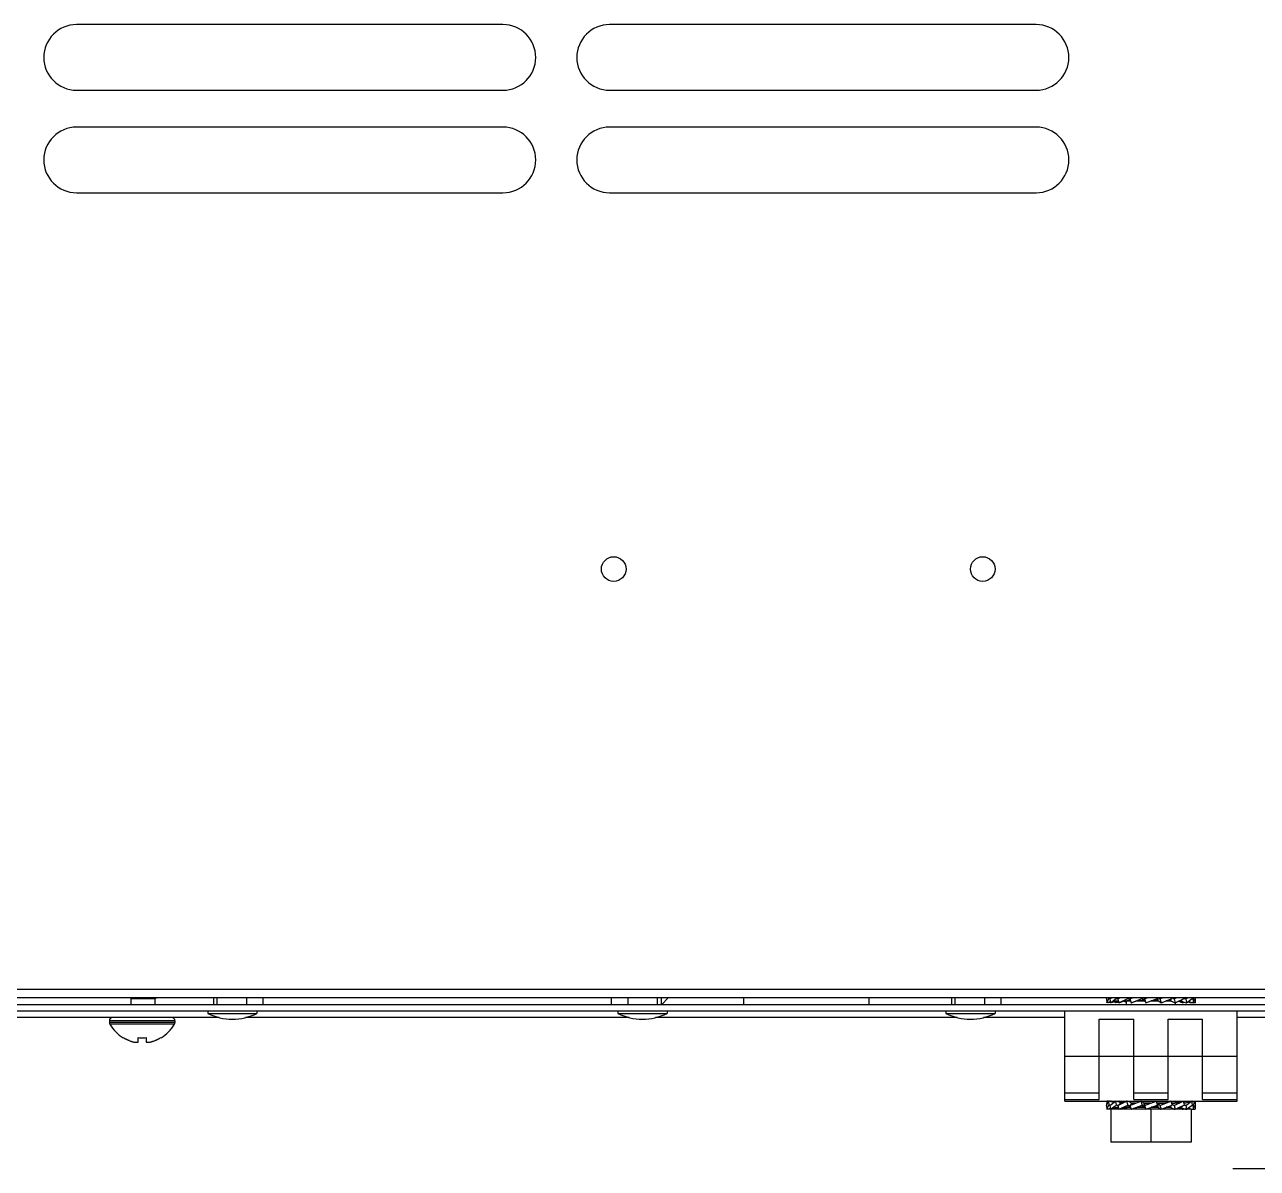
# Model space of a CAD drawing. Header units: millimetres. Extents: x 333 to 5627, y 435 to 3897.
# Drawn here: x 3733.8 to 3884.1, y 3111.1 to 3250.6 of the extents above; entities that cross this region are included whole.
import ezdxf

# ---------------------------------------------------------------- set-up
doc = ezdxf.new("R2010")
doc.units = ezdxf.units.MM
doc.header["$LTSCALE"] = 330
doc.layers.get('0').update_dxf_attribs({"linetype": 'CONTINUOUS'})

msp = doc.modelspace()

# ---------------------------------------------------------------- linework, layer by layer
at = {"color": 7, "linetype": 'Continuous'}
for p, q in [((3792.09, 3250.59), (3740.09, 3250.59)), ((3857.09, 3250.59), (3805.09, 3250.59)), ((3740.09, 3242.59), (3792.09, 3242.59)), ((3805.09, 3242.59), (3857.09, 3242.59)), ((3792.09, 3238.09), (3740.09, 3238.09)), ((3857.09, 3238.09), (3805.09, 3238.09)), ((3740.09, 3230.09), (3792.09, 3230.09)), ((3805.09, 3230.09), (3857.09, 3230.09)), ((3976.09, 3132.89), (3180.09, 3132.89)), ((3178.99, 3131.09), (3977.19, 3131.09)), ((3976.09, 3131.89), (3180.09, 3131.89)), ((3746.74, 3131.09), (3746.74, 3131.89)), ((3746.74, 3131.8), (3749.69, 3131.8)), ((3749.69, 3131.8), (3749.84, 3131.89)), ((3749.69, 3131.09), (3749.69, 3131.8)), ((3756.79, 3131.89), (3756.79, 3131.09)), ((3757.24, 3131.09), (3757.24, 3131.89)), ((3760.84, 3131.09), (3760.84, 3131.89)), ((3762.84, 3131.09), (3762.84, 3131.89)), ((3805.34, 3131.09), (3805.34, 3131.89)), ((3807.34, 3131.09), (3807.34, 3131.89)), ((3810.94, 3131.09), (3810.94, 3131.89)), ((3811.39, 3131.89), (3811.39, 3131.09)), ((3811.44, 3131.09), (3812.24, 3131.89)), ((3821.44, 3131.09), (3821.44, 3131.89)), ((3836.74, 3131.09), (3836.74, 3131.89)), ((3846.79, 3131.89), (3846.79, 3131.09)), ((3847.24, 3131.09), (3847.24, 3131.89)), ((3850.84, 3131.09), (3850.84, 3131.89)), ((3852.84, 3131.09), (3852.84, 3131.89)), ((3865.7, 3131.89), (3865.69, 3131.81)), ((3865.69, 3131.77), (3865.75, 3131.89)), ((3865.7, 3131.79), (3865.69, 3131.81)), ((3865.69, 3131.77), (3865.72, 3131.3)), ((3865.72, 3131.3), (3865.97, 3131.81)), ((3865.94, 3131.3), (3865.92, 3131.33)), ((3865.96, 3131.89), (3865.97, 3131.81)), ((3866.07, 3131.77), (3866.24, 3131.89)), ((3866.07, 3131.77), (3866.16, 3131.3)), ((3866.16, 3131.3), (3866.86, 3131.81)), ((3866.77, 3131.3), (3866.58, 3131.44)), ((3866.85, 3131.89), (3866.86, 3131.81)), ((3867.05, 3131.77), (3867.31, 3131.89)), ((3867.05, 3131.77), (3867.18, 3131.3)), ((3867.18, 3131.3), (3868.26, 3131.81)), ((3868.1, 3131.32), (3867.74, 3131.49)), ((3868.1, 3131.09), (3868.1, 3131.54)), ((3868.6, 3131.54), (3868.17, 3131.54)), ((3868.17, 3131.54), (3868.6, 3131.54)), ((3868.24, 3131.89), (3868.26, 3131.81)), ((3868.53, 3131.77), (3868.84, 3131.89)), ((3868.53, 3131.77), (3868.69, 3131.3)), ((3868.69, 3131.3), (3870.01, 3131.81)), ((3870.25, 3131.54), (3869.54, 3131.54)), ((3869.54, 3131.54), (3870.3, 3131.54)), ((3869.98, 3131.89), (3870.01, 3131.81)), ((3870.25, 3131.89), (3870.25, 3131.54)), ((3870.34, 3131.54), (3870.25, 3131.54)), ((3870.3, 3131.89), (3870.3, 3131.54)), ((3870.31, 3131.77), (3870.64, 3131.89)), ((3870.31, 3131.77), (3870.48, 3131.3)), ((3870.34, 3131.68), (3870.34, 3131.54)), ((3870.35, 3131.54), (3870.34, 3131.54)), ((3870.35, 3131.66), (3870.35, 3131.54)), ((3870.48, 3131.3), (3871.89, 3131.81)), ((3871.95, 3131.54), (3871.14, 3131.54)), ((3871.14, 3131.54), (3871.9, 3131.54)), ((3871.86, 3131.89), (3871.89, 3131.81)), ((3871.9, 3131.89), (3871.9, 3131.54)), ((3871.95, 3131.89), (3871.95, 3131.54)), ((3872.19, 3131.77), (3872.5, 3131.89)), ((3872.19, 3131.77), (3872.35, 3131.3)), ((3872.35, 3131.3), (3873.67, 3131.81)), ((3873.45, 3131.54), (3872.97, 3131.54)), ((3872.97, 3131.54), (3873.41, 3131.54)), ((3873.41, 3131.56), (3873.41, 3131.54)), ((3873.45, 3131.59), (3873.45, 3131.54)), ((3873.64, 3131.89), (3873.67, 3131.81)), ((3873.93, 3131.77), (3874.19, 3131.89)), ((3873.93, 3131.77), (3874.06, 3131.3)), ((3874.06, 3131.3), (3875.14, 3131.81)), ((3874.1, 3131.09), (3874.1, 3131.32)), ((3874.46, 3131.49), (3874.56, 3131.46)), ((3874.59, 3131.54), (3874.57, 3131.54)), ((3874.61, 3131.54), (3874.57, 3131.54)), ((3874.67, 3131.54), (3874.61, 3131.54)), ((3874.67, 3131.55), (3874.67, 3131.54)), ((3875.04, 3131.4), (3875.01, 3131.3)), ((3875.12, 3131.89), (3875.14, 3131.81)), ((3875.34, 3131.77), (3875.5, 3131.89)), ((3875.34, 3131.77), (3875.42, 3131.3)), ((3875.42, 3131.3), (3876.13, 3131.81)), ((3876.05, 3131.33), (3876.04, 3131.3)), ((3876.11, 3131.89), (3876.13, 3131.81)), ((3876.23, 3131.77), (3876.29, 3131.89)), ((3876.23, 3131.77), (3876.26, 3131.3)), ((3876.26, 3131.3), (3876.5, 3131.81)), ((3876.5, 3131.77), (3876.47, 3131.3)), ((3876.5, 3131.77), (3876.49, 3131.79)), ((3876.5, 3131.89), (3876.5, 3131.81)), ((3180.09, 3130.29), (3976.08, 3130.29)), ((3757.48, 3129.49), (3720.69, 3129.49)), ((3756.09, 3130.29), (3756.09, 3129.99)), ((3756.09, 3129.99), (3762.09, 3129.99)), ((3807.48, 3129.49), (3760.69, 3129.49)), ((3762.09, 3130.29), (3762.09, 3129.99)), ((3806.09, 3130.29), (3806.09, 3129.99)), ((3806.09, 3129.99), (3812.09, 3129.99)), ((3847.48, 3129.49), (3810.69, 3129.49)), ((3812.09, 3130.29), (3812.09, 3129.99)), ((3846.09, 3130.29), (3846.09, 3129.99)), ((3846.09, 3129.99), (3852.09, 3129.99)), ((3860.6, 3129.49), (3850.69, 3129.49)), ((3852.09, 3130.29), (3852.09, 3129.99)), ((3860.6, 3119.29), (3860.6, 3130.29)), ((3881.6, 3119.29), (3881.6, 3130.29)), ((3904.89, 3129.49), (3881.6, 3129.49)), ((3752.09, 3129.09), (3744.09, 3129.09)), ((3744.09, 3129.09), (3744.09, 3128.89)), ((3752.09, 3128.89), (3744.09, 3128.89)), ((3752.03, 3128.69), (3744.14, 3128.69)), ((3752.09, 3129.09), (3752.09, 3128.89)), ((3864.8, 3129.29), (3869, 3129.29)), ((3864.8, 3119.48), (3864.8, 3129.29)), ((3869, 3119.48), (3869, 3129.29)), ((3873.2, 3129.29), (3877.4, 3129.29)), ((3873.2, 3119.48), (3873.2, 3129.29)), ((3877.4, 3119.48), (3877.4, 3129.29)), ((3745.79, 3127.01), (3745.79, 3127.05)), ((3747.59, 3126.5), (3747.59, 3127.05)), ((3748.59, 3127.05), (3748.59, 3126.5)), ((3750.39, 3127.05), (3750.39, 3127.01)), ((3860.6, 3120.29), (3864.8, 3120.29)), ((3860.6, 3119.48), (3864.8, 3119.48)), ((3860.6, 3119.29), (3881.6, 3119.29)), ((3865.72, 3119.28), (3865.69, 3118.81)), ((3865.69, 3118.77), (3865.94, 3119.28)), ((3865.94, 3119.28), (3865.97, 3118.81)), ((3866.07, 3118.77), (3866.77, 3119.28)), ((3866.16, 3119.28), (3866.15, 3119.25)), ((3866.77, 3119.28), (3866.86, 3118.81)), ((3867.05, 3118.77), (3868.13, 3119.28)), ((3867.18, 3119.28), (3867.16, 3119.19)), ((3867.58, 3119.04), (3867.52, 3119.04)), ((3867.52, 3119.04), (3867.52, 3119.03)), ((3867.56, 3119.04), (3867.53, 3119.04)), ((3867.63, 3119.04), (3867.58, 3119.04)), ((3867.63, 3119.04), (3867.6, 3119.04)), ((3867.74, 3119.09), (3867.71, 3119.1)), ((3868.1, 3119.29), (3868.1, 3119.27)), ((3868.13, 3119.28), (3868.26, 3118.81)), ((3868.53, 3118.77), (3869.85, 3119.28)), ((3868.82, 3119.04), (3868.74, 3119.04)), ((3868.74, 3119.04), (3868.74, 3119)), ((3868.79, 3119.04), (3868.75, 3119.04)), ((3868.79, 3119.04), (3868.79, 3119.03)), ((3868.82, 3119.04), (3869.23, 3119.04)), ((3869.23, 3119.04), (3868.84, 3119.04)), ((3869, 3120.29), (3873.2, 3120.29)), ((3869, 3119.48), (3873.2, 3119.48)), ((3869.85, 3119.28), (3870.01, 3118.81)), ((3870.3, 3119.04), (3870.25, 3119.04)), ((3870.34, 3119.04), (3870.25, 3119.04)), ((3870.25, 3119.04), (3870.25, 3118.54)), ((3870.3, 3119.04), (3870.3, 3118.54)), ((3870.31, 3118.77), (3871.72, 3119.28)), ((3870.34, 3119.04), (3871.05, 3119.04)), ((3871.05, 3119.04), (3870.35, 3119.04)), ((3871.72, 3119.28), (3871.89, 3118.81)), ((3871.9, 3119.04), (3871.85, 3119.04)), ((3871.85, 3118.92), (3871.85, 3119.04)), ((3872.65, 3119.04), (3871.86, 3119.04)), ((3871.86, 3119.04), (3871.86, 3118.9)), ((3871.9, 3119.04), (3871.9, 3118.54)), ((3871.95, 3119.04), (3872.65, 3119.04)), ((3871.95, 3119.04), (3871.95, 3118.54)), ((3872.19, 3118.77), (3873.51, 3119.28)), ((3873.51, 3119.28), (3873.67, 3118.81)), ((3874.02, 3119.04), (3873.59, 3119.04)), ((3873.59, 3119.04), (3874.02, 3119.04)), ((3873.93, 3118.77), (3875.01, 3119.28)), ((3874.1, 3119.29), (3874.1, 3119.04)), ((3874.46, 3119.09), (3874.1, 3119.27)), ((3875.01, 3119.28), (3875.14, 3118.81)), ((3875.32, 3119.06), (3875.08, 3119.04)), ((3875.56, 3119.12), (3875.32, 3119.06)), ((3875.34, 3118.77), (3876.04, 3119.28)), ((3875.61, 3119.14), (3875.42, 3119.28)), ((3875.74, 3119.2), (3875.56, 3119.12)), ((3876.04, 3119.28), (3876.13, 3118.81)), ((3876.23, 3118.77), (3876.47, 3119.28)), ((3876.27, 3119.25), (3876.26, 3119.28)), ((3876.47, 3119.28), (3876.5, 3118.81)), ((3877.4, 3120.29), (3881.6, 3120.29)), ((3877.4, 3119.48), (3881.6, 3119.48)), ((3865.7, 3118.79), (3865.69, 3118.81)), ((3865.69, 3118.77), (3865.72, 3118.3)), ((3865.72, 3118.3), (3865.97, 3118.81)), ((3865.94, 3118.3), (3865.92, 3118.33)), ((3866.07, 3118.77), (3866.16, 3118.3)), ((3866.16, 3118.3), (3866.86, 3118.81)), ((3875.99, 3118.29), (3866.21, 3118.29)), ((3866.21, 3118.29), (3866.21, 3114.29)), ((3866.77, 3118.3), (3866.58, 3118.44)), ((3867.05, 3118.77), (3867.18, 3118.3)), ((3867.18, 3118.3), (3868.26, 3118.81)), ((3868.1, 3118.32), (3867.74, 3118.49)), ((3868.1, 3118.54), (3868.1, 3118.29)), ((3868.6, 3118.54), (3868.17, 3118.54)), ((3868.17, 3118.54), (3868.6, 3118.54)), ((3868.53, 3118.77), (3868.69, 3118.3)), ((3868.69, 3118.3), (3870.01, 3118.81)), ((3870.25, 3118.54), (3869.54, 3118.54)), ((3869.54, 3118.54), (3870.3, 3118.54)), ((3870.34, 3118.54), (3870.25, 3118.54)), ((3870.31, 3118.77), (3870.48, 3118.3)), ((3870.34, 3118.68), (3870.34, 3118.54)), ((3870.35, 3118.54), (3870.34, 3118.54)), ((3870.35, 3118.66), (3870.35, 3118.54)), ((3870.48, 3118.3), (3871.89, 3118.81)), ((3871.1, 3118.29), (3871.1, 3114.29)), ((3871.95, 3118.54), (3871.14, 3118.54)), ((3871.14, 3118.54), (3871.9, 3118.54)), ((3872.19, 3118.77), (3872.35, 3118.3)), ((3872.35, 3118.3), (3873.67, 3118.81)), ((3873.45, 3118.54), (3872.97, 3118.54)), ((3872.97, 3118.54), (3873.41, 3118.54)), ((3873.41, 3118.56), (3873.41, 3118.54)), ((3873.45, 3118.59), (3873.45, 3118.54)), ((3873.93, 3118.77), (3874.06, 3118.3)), ((3874.06, 3118.3), (3875.14, 3118.81)), ((3874.1, 3118.32), (3874.1, 3118.29)), ((3874.46, 3118.49), (3874.56, 3118.46)), ((3874.59, 3118.54), (3874.57, 3118.54)), ((3874.61, 3118.54), (3874.57, 3118.54)), ((3874.67, 3118.54), (3874.61, 3118.54)), ((3874.67, 3118.55), (3874.67, 3118.54)), ((3875.04, 3118.4), (3875.01, 3118.3)), ((3875.34, 3118.77), (3875.42, 3118.3)), ((3875.42, 3118.3), (3876.13, 3118.81)), ((3875.99, 3118.29), (3875.99, 3114.29)), ((3876.05, 3118.33), (3876.04, 3118.3)), ((3876.23, 3118.77), (3876.26, 3118.3)), ((3876.26, 3118.3), (3876.5, 3118.81)), ((3876.5, 3118.77), (3876.47, 3118.3)), ((3876.5, 3118.77), (3876.49, 3118.79)), ((3875.99, 3114.29), (3866.21, 3114.29))]:
    msp.add_line(p, q, dxfattribs=at)
at = {"color": 9, "linetype": 'Continuous'}
msp.add_line((3860.6, 3124.79), (3881.6, 3124.79), dxfattribs=at)
at = {"color": 4}
msp.add_line((3881.09, 3111.09), (3981.09, 3111.09), dxfattribs=at)
at = {"color": 7, "linetype": 'Continuous'}
for points in [[(3866.45, 3131.38), (3866.46, 3131.38), (3866.52, 3131.41)], [(3866.52, 3131.41), (3866.58, 3131.44), (3866.65, 3131.47), (3866.71, 3131.49), (3866.78, 3131.51), (3866.84, 3131.52), (3866.91, 3131.53), (3866.97, 3131.54)], [(3866.97, 3131.54), (3867.04, 3131.54), (3867.1, 3131.54), (3867.12, 3131.54)], [(3867.3, 3131.32), (3867.44, 3131.38), (3867.64, 3131.46)], [(3867.64, 3131.46), (3867.84, 3131.52), (3868.02, 3131.54), (3868.17, 3131.54)], [(3868.71, 3131.3), (3868.97, 3131.4), (3869.12, 3131.46), (3869.25, 3131.5), (3869.36, 3131.53), (3869.45, 3131.54), (3869.54, 3131.54)], [(3874.56, 3131.46), (3874.76, 3131.38), (3874.9, 3131.32)], [(3875.62, 3131.44), (3875.66, 3131.42), (3875.71, 3131.4), (3875.74, 3131.38)], [(3867.71, 3119.1), (3867.48, 3119.18), (3867.3, 3119.26)], [(3873.48, 3119.28), (3873.26, 3119.19), (3873.13, 3119.14), (3873, 3119.1), (3872.9, 3119.07), (3872.81, 3119.05), (3872.74, 3119.04), (3872.65, 3119.04)], [(3874.49, 3119.1), (3874.27, 3119.05), (3874.02, 3119.04)], [(3874.9, 3119.26), (3874.72, 3119.18), (3874.49, 3119.1)], [(3866.45, 3118.38), (3866.46, 3118.38), (3866.52, 3118.41)], [(3866.52, 3118.41), (3866.58, 3118.44), (3866.65, 3118.47), (3866.71, 3118.49), (3866.78, 3118.51), (3866.84, 3118.52), (3866.91, 3118.53), (3866.97, 3118.54)], [(3866.97, 3118.54), (3867.04, 3118.54), (3867.1, 3118.54), (3867.12, 3118.54)], [(3867.3, 3118.32), (3867.44, 3118.38), (3867.64, 3118.46)], [(3867.64, 3118.46), (3867.84, 3118.52), (3868.02, 3118.54), (3868.17, 3118.54)], [(3868.71, 3118.3), (3868.97, 3118.4), (3869.12, 3118.46), (3869.25, 3118.5), (3869.36, 3118.53), (3869.45, 3118.54), (3869.54, 3118.54)], [(3874.56, 3118.46), (3874.76, 3118.38), (3874.9, 3118.32)], [(3875.62, 3118.44), (3875.66, 3118.42), (3875.71, 3118.4), (3875.74, 3118.38)]]:
    msp.add_lwpolyline(points, dxfattribs=at)
for centre in [(3805.59, 3184.19), (3850.59, 3184.19)]:
    msp.add_circle(centre, 1.5, dxfattribs=at)
for centre, radius, start, end in [((3740.09, 3246.59), 4, 90, 270), ((3792.09, 3246.59), 4, 270, 90), ((3805.09, 3246.59), 4, 90, 270), ((3857.09, 3246.59), 4, 270, 90), ((3740.09, 3234.09), 4, 90, 270), ((3792.09, 3234.09), 4, 270, 90), ((3805.09, 3234.09), 4, 90, 270), ((3857.09, 3234.09), 4, 270, 90), ((3865.43, 3132.94), 1.7, 291.8619, 293.9513), ((3865.18, 3133.51), 2.31, 293.896, 294.4951), ((3866.41, 3133.15), 1.91, 291.2142, 292.8321), ((3866.26, 3133.5), 2.29, 292.7969, 293.1031), ((3869.61, 3132.01), 2.29, 348.1291, 355.001), ((3876.75, 3134.58), 3.17, 239.2441, 239.609), ((3876.4, 3133.99), 2.48, 239.6131, 239.9369), ((3876.49, 3132.16), 0.863, 255.3371, 261.2006), ((3744.49, 3129.09), 0.4, 90, 180), ((3751.69, 3129.09), 0.4, 0, 90), ((3759.09, 3136.07), 6.78, 243.732, 296.268), ((3809.09, 3136.07), 6.78, 243.732, 296.268), ((3849.09, 3136.07), 6.78, 243.732, 296.268), ((3744.49, 3128.89), 0.4, 180, 210.3012), ((3748.29, 3131.11), 4.8, 210.3012, 238.6273), ((3748.29, 3131.11), 4.8, 210.3012, 238.6273), ((3747.89, 3131.11), 4.8, 301.3727, 329.6988), ((3747.89, 3131.11), 4.8, 301.3727, 329.6988), ((3751.69, 3128.89), 0.4, 329.6988, 360), ((3748.27, 3131.1), 4.75, 238.4659, 241.0313), ((3748.27, 3131.09), 4.75, 241.0316, 241.9926), ((3748.27, 3131.09), 4.75, 241.9926, 243.3187), ((3748.27, 3131.09), 4.74, 243.3188, 244.4598), ((3748.27, 3131.09), 4.74, 244.4598, 245.4278), ((3748.27, 3131.08), 4.73, 245.4278, 246.6825), ((3748.26, 3131.08), 4.73, 246.6826, 247.4526), ((3748.26, 3131.07), 4.72, 247.4524, 248.9975), ((3748.26, 3131.06), 4.72, 248.9977, 249.4819), ((3748.25, 3131.05), 4.7, 249.4813, 251.5344), ((3748.25, 3131.03), 4.68, 251.535, 252.6227), ((3748.24, 3131.02), 4.67, 252.6228, 253.6051), ((3748.23, 3130.99), 4.64, 253.6036, 255.6824), ((3747.34, 3128.49), 2.01, 262.7259, 264.7415), ((3747.34, 3128.46), 1.98, 264.7442, 265.3991), ((3747.34, 3128.45), 1.97, 265.3984, 266.7833), ((3747.34, 3128.44), 1.96, 266.7841, 267.6235), ((3747.34, 3128.43), 1.96, 267.6234, 268.8455), ((3747.34, 3128.43), 1.95, 268.8459, 270.9258), ((3747.34, 3128.43), 1.95, 270.9261, 271.9964), ((3747.34, 3128.44), 1.96, 271.9964, 273.0228), ((3747.34, 3128.45), 1.97, 273.0233, 274.286), ((3747.34, 3128.46), 1.98, 274.2856, 275.1372), ((3747.33, 3128.48), 2.01, 275.1401, 277.2744), ((3748.09, 3130.8), 3.79, 262.4006, 267.4511), ((3748.09, 3130.79), 3.77, 267.455, 270), ((3748.09, 3130.79), 3.77, 270, 272.545), ((3748.09, 3130.8), 3.79, 272.5489, 277.5994), ((3748.84, 3128.48), 2.01, 262.7256, 264.8598), ((3748.84, 3128.46), 1.98, 264.8627, 265.7144), ((3748.84, 3128.45), 1.97, 265.714, 266.9766), ((3748.84, 3128.44), 1.96, 266.9771, 268.0037), ((3748.84, 3128.43), 1.95, 268.0037, 269.0738), ((3748.84, 3128.43), 1.95, 269.0741, 270.1995), ((3748.84, 3128.43), 1.95, 270.1995, 271.1541), ((3748.84, 3128.43), 1.95, 271.1545, 272.3767), ((3748.84, 3128.44), 1.96, 272.3765, 273.2159), ((3748.84, 3128.45), 1.97, 273.2167, 274.6016), ((3748.84, 3128.46), 1.98, 274.6009, 275.2558), ((3748.83, 3128.49), 2.01, 275.2585, 277.2741), ((3747.94, 3130.99), 4.64, 284.3176, 286.3964), ((3747.93, 3131.02), 4.67, 286.3949, 287.3772), ((3747.93, 3131.03), 4.68, 287.3773, 288.465), ((3747.92, 3131.05), 4.7, 288.4656, 290.5187), ((3747.92, 3131.06), 4.72, 290.5181, 291.0023), ((3747.92, 3131.07), 4.72, 291.0025, 292.5476), ((3747.91, 3131.08), 4.73, 292.5474, 293.3174), ((3747.91, 3131.08), 4.73, 293.3175, 294.5722), ((3747.91, 3131.09), 4.74, 294.5722, 295.5402), ((3747.91, 3131.09), 4.74, 295.5402, 296.6812), ((3747.91, 3131.09), 4.75, 296.6813, 298.0074), ((3747.9, 3131.09), 4.75, 298.0074, 298.9684), ((3747.9, 3131.1), 4.75, 298.9687, 301.5341), ((3865.7, 3118.4), 0.879, 75.3672, 79.4563), ((3872.59, 3118.57), 2.29, 168.1291, 175.001), ((3875.89, 3117.2), 2.16, 112.7691, 113.1383), ((3875.81, 3117.37), 1.97, 112.3104, 112.7699), ((3876.29, 3118.28), 1.01, 100.2168, 104.2075), ((3876.94, 3117.25), 2.12, 113.8822, 114.5895), ((3876.79, 3117.6), 1.74, 113.0483, 113.881), ((3865.43, 3119.94), 1.7, 291.8619, 293.9513), ((3865.18, 3120.51), 2.31, 293.896, 294.4951), ((3866.41, 3120.15), 1.91, 291.2142, 292.8321), ((3866.26, 3120.5), 2.29, 292.7969, 293.1031), ((3869.61, 3119.01), 2.29, 348.1291, 355.001), ((3876.75, 3121.58), 3.17, 239.2441, 239.609), ((3876.4, 3120.99), 2.48, 239.6131, 239.9369), ((3876.32, 3119.41), 1.12, 255.2726, 255.858), ((3876.49, 3119.16), 0.863, 255.3371, 261.2006)]:
    msp.add_arc(centre, radius, start, end, dxfattribs=at)
for points, knots in [([(3865.71, 3131.81), (3865.71, 3131.81), (3865.7, 3131.81), (3865.7, 3131.81), (3865.69, 3131.81)], [0, 0, 0, 0, 0.525041, 1, 1, 1, 1]), ([(3866.05, 3131.79), (3866.04, 3131.8), (3866.01, 3131.81), (3865.99, 3131.81), (3865.97, 3131.81)], [0, 0, 0, 0, 0.311788, 1, 1, 1, 1]), ([(3866.45, 3131.38), (3866.38, 3131.34), (3866.29, 3131.31), (3866.18, 3131.3), (3866.16, 3131.3)], [0, 0, 0, 0, 0.736569, 1, 1, 1, 1]), ([(3867.1, 3131.37), (3867.02, 3131.34), (3866.91, 3131.31), (3866.8, 3131.3), (3866.77, 3131.3)], [0, 0, 0, 0, 0.760108, 1, 1, 1, 1]), ([(3867.01, 3131.76), (3866.99, 3131.77), (3866.95, 3131.79), (3866.89, 3131.81), (3866.86, 3131.81)], [0, 0, 0, 0, 0.336407, 1, 1, 1, 1]), ([(3868.46, 3131.69), (3868.42, 3131.72), (3868.36, 3131.77), (3868.29, 3131.81), (3868.26, 3131.81)], [0, 0, 0, 0, 0.645056, 1, 1, 1, 1]), ([(3868.64, 3131.89), (3868.63, 3131.88), (3868.6, 3131.84), (3868.57, 3131.79), (3868.54, 3131.77)], [0, 0, 0, 0, 0.332507, 1, 1, 1, 1]), ([(3870.25, 3131.54), (3870.21, 3131.54), (3870.15, 3131.6), (3870.1, 3131.7), (3870.06, 3131.76), (3870.03, 3131.81), (3870.01, 3131.81)], [0, 0, 0, 0, 0.284165, 0.60781, 0.877935, 1, 1, 1, 1]), ([(3870.32, 3131.89), (3870.32, 3131.87), (3870.32, 3131.83), (3870.31, 3131.79), (3870.31, 3131.77)], [0, 0, 0, 0, 0.414276, 1, 1, 1, 1]), ([(3870.35, 3131.54), (3870.35, 3131.54), (3870.36, 3131.53), (3870.36, 3131.51), (3870.38, 3131.48), (3870.4, 3131.44), (3870.43, 3131.39), (3870.45, 3131.34), (3870.47, 3131.31), (3870.48, 3131.3)], [0, 0, 0, 0, 0.02901, 0.091661, 0.248578, 0.423343, 0.595962, 0.882752, 1, 1, 1, 1]), ([(3871.95, 3131.54), (3871.97, 3131.54), (3872, 3131.52), (3872.07, 3131.47), (3872.15, 3131.39), (3872.25, 3131.33), (3872.32, 3131.3), (3872.35, 3131.3)], [0, 0, 0, 0, 0.111133, 0.247159, 0.53665, 0.803818, 1, 1, 1, 1]), ([(3872.09, 3131.89), (3872.11, 3131.86), (3872.14, 3131.82), (3872.17, 3131.77), (3872.19, 3131.77)], [0, 0, 0, 0, 0.68892, 1, 1, 1, 1]), ([(3873.45, 3131.58), (3873.5, 3131.62), (3873.57, 3131.7), (3873.62, 3131.79), (3873.66, 3131.81)], [0, 0, 0, 0, 0.613269, 1, 1, 1, 1]), ([(3873.45, 3131.54), (3873.47, 3131.54), (3873.53, 3131.52), (3873.63, 3131.47), (3873.75, 3131.39), (3873.91, 3131.32), (3874.01, 3131.3), (3874.06, 3131.3)], [0, 0, 0, 0, 0.119247, 0.248441, 0.515107, 0.773494, 1, 1, 1, 1]), ([(3873.74, 3131.89), (3873.78, 3131.86), (3873.84, 3131.81), (3873.91, 3131.77), (3873.93, 3131.77)], [0, 0, 0, 0, 0.645894, 1, 1, 1, 1]), ([(3874.6, 3131.54), (3874.63, 3131.54), (3874.69, 3131.5), (3874.77, 3131.41), (3874.84, 3131.35), (3874.9, 3131.32)], [0, 0, 0, 0, 0.25064, 0.509079, 1, 1, 1, 1]), ([(3874.66, 3131.54), (3874.73, 3131.54), (3874.86, 3131.48), (3874.98, 3131.42), (3875.04, 3131.4)], [0, 0, 0, 0, 0.49223, 1, 1, 1, 1]), ([(3874.67, 3131.55), (3874.71, 3131.56), (3874.84, 3131.61), (3874.94, 3131.7), (3875.02, 3131.76)], [0, 0, 0, 0, 0.275752, 1, 1, 1, 1]), ([(3875.04, 3131.4), (3875.07, 3131.38), (3875.19, 3131.33), (3875.32, 3131.3), (3875.42, 3131.3)], [0, 0, 0, 0, 0.259124, 1, 1, 1, 1]), ([(3875.16, 3131.84), (3875.18, 3131.83), (3875.23, 3131.8), (3875.29, 3131.77), (3875.34, 3131.77)], [0, 0, 0, 0, 0.340452, 1, 1, 1, 1]), ([(3875.74, 3131.38), (3875.81, 3131.34), (3875.91, 3131.31), (3876.01, 3131.3), (3876.04, 3131.3)], [0, 0, 0, 0, 0.736546, 1, 1, 1, 1]), ([(3876.16, 3131.78), (3876.16, 3131.78), (3876.19, 3131.77), (3876.21, 3131.77), (3876.23, 3131.77)], [0, 0, 0, 0, 0.308161, 1, 1, 1, 1]), ([(3876.49, 3131.77), (3876.49, 3131.77), (3876.49, 3131.77), (3876.5, 3131.77), (3876.5, 3131.77)], [0, 0, 0, 0, 0.526426, 1, 1, 1, 1]), ([(3866.45, 3119.2), (3866.39, 3119.24), (3866.29, 3119.27), (3866.18, 3119.28), (3866.16, 3119.28)], [0, 0, 0, 0, 0.736695, 1, 1, 1, 1]), ([(3867.16, 3119.19), (3867.13, 3119.2), (3867, 3119.25), (3866.87, 3119.28), (3866.77, 3119.28)], [0, 0, 0, 0, 0.259034, 1, 1, 1, 1]), ([(3867.53, 3119.04), (3867.47, 3119.04), (3867.34, 3119.1), (3867.22, 3119.16), (3867.16, 3119.19)], [0, 0, 0, 0, 0.492233, 1, 1, 1, 1]), ([(3867.52, 3119.03), (3867.49, 3119.02), (3867.36, 3118.97), (3867.25, 3118.88), (3867.17, 3118.83)], [0, 0, 0, 0, 0.276062, 1, 1, 1, 1]), ([(3867.6, 3119.04), (3867.57, 3119.04), (3867.51, 3119.08), (3867.42, 3119.17), (3867.35, 3119.24), (3867.3, 3119.26)], [0, 0, 0, 0, 0.250735, 0.509055, 1, 1, 1, 1]), ([(3868.75, 3119.04), (3868.72, 3119.04), (3868.67, 3119.06), (3868.57, 3119.12), (3868.44, 3119.19), (3868.29, 3119.26), (3868.18, 3119.28), (3868.13, 3119.28)], [0, 0, 0, 0, 0.119386, 0.24854, 0.515389, 0.773449, 1, 1, 1, 1]), ([(3868.74, 3119), (3868.7, 3118.96), (3868.63, 3118.88), (3868.57, 3118.79), (3868.54, 3118.77)], [0, 0, 0, 0, 0.610685, 1, 1, 1, 1]), ([(3870.25, 3119.04), (3870.23, 3119.04), (3870.19, 3119.07), (3870.13, 3119.12), (3870.05, 3119.19), (3869.95, 3119.25), (3869.88, 3119.28), (3869.85, 3119.28)], [0, 0, 0, 0, 0.111344, 0.247379, 0.537193, 0.803748, 1, 1, 1, 1]), ([(3871.85, 3119.04), (3871.85, 3119.04), (3871.84, 3119.05), (3871.83, 3119.07), (3871.82, 3119.1), (3871.8, 3119.14), (3871.77, 3119.2), (3871.74, 3119.24), (3871.72, 3119.27), (3871.72, 3119.28)], [0, 0, 0, 0, 0.028004, 0.092062, 0.249211, 0.423556, 0.596842, 0.882632, 1, 1, 1, 1]), ([(3871.95, 3119.04), (3871.98, 3119.04), (3872.05, 3118.98), (3872.09, 3118.89), (3872.14, 3118.82), (3872.17, 3118.77), (3872.19, 3118.77)], [0, 0, 0, 0, 0.283686, 0.607825, 0.878279, 1, 1, 1, 1]), ([(3875.07, 3119.2), (3875.15, 3119.23), (3875.27, 3119.27), (3875.39, 3119.28), (3875.42, 3119.28)], [0, 0, 0, 0, 0.760471, 1, 1, 1, 1]), ([(3875.74, 3119.2), (3875.81, 3119.24), (3875.91, 3119.27), (3876.01, 3119.28), (3876.04, 3119.28)], [0, 0, 0, 0, 0.736696, 1, 1, 1, 1]), ([(3865.71, 3118.81), (3865.71, 3118.81), (3865.7, 3118.81), (3865.7, 3118.81), (3865.69, 3118.81)], [0, 0, 0, 0, 0.525041, 1, 1, 1, 1]), ([(3866.05, 3118.79), (3866.04, 3118.8), (3866.01, 3118.81), (3865.99, 3118.81), (3865.97, 3118.81)], [0, 0, 0, 0, 0.311788, 1, 1, 1, 1]), ([(3866.45, 3118.38), (3866.38, 3118.34), (3866.29, 3118.31), (3866.18, 3118.3), (3866.16, 3118.3)], [0, 0, 0, 0, 0.736569, 1, 1, 1, 1]), ([(3867.1, 3118.37), (3867.02, 3118.34), (3866.91, 3118.31), (3866.8, 3118.3), (3866.77, 3118.3)], [0, 0, 0, 0, 0.760108, 1, 1, 1, 1]), ([(3867.01, 3118.76), (3866.99, 3118.77), (3866.95, 3118.79), (3866.89, 3118.81), (3866.86, 3118.81)], [0, 0, 0, 0, 0.336407, 1, 1, 1, 1]), ([(3868.46, 3118.69), (3868.42, 3118.72), (3868.36, 3118.77), (3868.29, 3118.81), (3868.26, 3118.81)], [0, 0, 0, 0, 0.645056, 1, 1, 1, 1]), ([(3870.25, 3118.54), (3870.21, 3118.54), (3870.15, 3118.6), (3870.1, 3118.7), (3870.06, 3118.76), (3870.03, 3118.81), (3870.01, 3118.81)], [0, 0, 0, 0, 0.284165, 0.60781, 0.877935, 1, 1, 1, 1]), ([(3870.35, 3118.54), (3870.35, 3118.54), (3870.36, 3118.53), (3870.36, 3118.51), (3870.38, 3118.48), (3870.4, 3118.44), (3870.43, 3118.39), (3870.45, 3118.34), (3870.47, 3118.31), (3870.48, 3118.3)], [0, 0, 0, 0, 0.02901, 0.091661, 0.248578, 0.423343, 0.595962, 0.882752, 1, 1, 1, 1]), ([(3871.95, 3118.54), (3871.97, 3118.54), (3872, 3118.52), (3872.07, 3118.47), (3872.15, 3118.39), (3872.25, 3118.33), (3872.32, 3118.3), (3872.35, 3118.3)], [0, 0, 0, 0, 0.111133, 0.247159, 0.53665, 0.803818, 1, 1, 1, 1]), ([(3873.45, 3118.58), (3873.5, 3118.62), (3873.57, 3118.7), (3873.62, 3118.79), (3873.66, 3118.81)], [0, 0, 0, 0, 0.613269, 1, 1, 1, 1]), ([(3873.45, 3118.54), (3873.47, 3118.54), (3873.53, 3118.52), (3873.63, 3118.47), (3873.75, 3118.39), (3873.91, 3118.32), (3874.01, 3118.3), (3874.06, 3118.3)], [0, 0, 0, 0, 0.119247, 0.248441, 0.515107, 0.773494, 1, 1, 1, 1]), ([(3873.74, 3118.89), (3873.78, 3118.86), (3873.83, 3118.81), (3873.9, 3118.77), (3873.93, 3118.77)], [0, 0, 0, 0, 0.645976, 1, 1, 1, 1]), ([(3874.6, 3118.54), (3874.63, 3118.54), (3874.69, 3118.5), (3874.77, 3118.41), (3874.84, 3118.35), (3874.9, 3118.32)], [0, 0, 0, 0, 0.25064, 0.509079, 1, 1, 1, 1]), ([(3874.66, 3118.54), (3874.73, 3118.54), (3874.86, 3118.48), (3874.98, 3118.42), (3875.04, 3118.4)], [0, 0, 0, 0, 0.49223, 1, 1, 1, 1]), ([(3874.67, 3118.55), (3874.71, 3118.56), (3874.84, 3118.61), (3874.94, 3118.7), (3875.02, 3118.76)], [0, 0, 0, 0, 0.275752, 1, 1, 1, 1]), ([(3875.04, 3118.4), (3875.07, 3118.38), (3875.19, 3118.33), (3875.32, 3118.3), (3875.42, 3118.3)], [0, 0, 0, 0, 0.259124, 1, 1, 1, 1]), ([(3875.16, 3118.84), (3875.18, 3118.83), (3875.23, 3118.8), (3875.29, 3118.77), (3875.34, 3118.77)], [0, 0, 0, 0, 0.340452, 1, 1, 1, 1]), ([(3875.74, 3118.38), (3875.81, 3118.34), (3875.91, 3118.31), (3876.01, 3118.3), (3876.04, 3118.3)], [0, 0, 0, 0, 0.736546, 1, 1, 1, 1]), ([(3876.16, 3118.78), (3876.16, 3118.78), (3876.19, 3118.77), (3876.21, 3118.77), (3876.23, 3118.77)], [0, 0, 0, 0, 0.308161, 1, 1, 1, 1]), ([(3876.49, 3118.77), (3876.49, 3118.77), (3876.49, 3118.77), (3876.5, 3118.77), (3876.5, 3118.77)], [0, 0, 0, 0, 0.526426, 1, 1, 1, 1])]:
    msp.add_open_spline(points, degree=3, knots=knots, dxfattribs=at)
for points in [[(3865.92, 3131.33), (3865.86, 3131.31), (3865.79, 3131.3), (3865.72, 3131.3)], [(3866.06, 3131.37), (3866.01, 3131.35), (3865.97, 3131.34), (3865.92, 3131.33)], [(3866.07, 3131.31), (3866.02, 3131.3), (3865.98, 3131.3), (3865.94, 3131.3)], [(3866.08, 3131.78), (3866.07, 3131.79), (3866.06, 3131.79), (3866.05, 3131.79)], [(3866.15, 3131.33), (3866.12, 3131.32), (3866.09, 3131.31), (3866.07, 3131.31)], [(3867.06, 3131.72), (3867.05, 3131.74), (3867.03, 3131.75), (3867.01, 3131.76)], [(3867.26, 3131.89), (3867.23, 3131.87), (3867.2, 3131.85), (3867.17, 3131.83)], [(3867.3, 3131.32), (3867.26, 3131.31), (3867.22, 3131.3), (3867.18, 3131.3)], [(3868.59, 3131.59), (3868.54, 3131.62), (3868.5, 3131.65), (3868.46, 3131.69)], [(3873.36, 3131.54), (3873.39, 3131.54), (3873.43, 3131.56), (3873.45, 3131.58)], [(3874.6, 3131.54), (3874.62, 3131.54), (3874.65, 3131.54), (3874.67, 3131.55)], [(3874.9, 3131.32), (3874.93, 3131.31), (3874.97, 3131.3), (3875.01, 3131.3)], [(3875.63, 3131.45), (3875.66, 3131.42), (3875.7, 3131.4), (3875.74, 3131.38)], [(3875.66, 3131.48), (3875.79, 3131.42), (3875.91, 3131.36), (3876.05, 3131.33)], [(3876.05, 3131.33), (3876.12, 3131.31), (3876.19, 3131.3), (3876.26, 3131.3)], [(3876.11, 3131.8), (3876.13, 3131.79), (3876.14, 3131.79), (3876.16, 3131.78)], [(3876.36, 3131.31), (3876.4, 3131.3), (3876.44, 3131.3), (3876.47, 3131.3)], [(3865.86, 3119.27), (3865.82, 3119.28), (3865.77, 3119.28), (3865.72, 3119.28)], [(3866.15, 3119.25), (3866.08, 3119.27), (3866.01, 3119.28), (3865.94, 3119.28)], [(3866.53, 3119.11), (3866.41, 3119.16), (3866.28, 3119.22), (3866.15, 3119.25)], [(3866.57, 3119.13), (3866.53, 3119.16), (3866.49, 3119.18), (3866.45, 3119.2)], [(3867.3, 3119.26), (3867.26, 3119.27), (3867.22, 3119.28), (3867.18, 3119.28)], [(3867.6, 3119.04), (3867.57, 3119.04), (3867.55, 3119.04), (3867.52, 3119.03)], [(3868.84, 3119.04), (3868.8, 3119.04), (3868.77, 3119.02), (3868.74, 3119)], [(3873.61, 3118.99), (3873.66, 3118.97), (3873.7, 3118.93), (3873.74, 3118.89)], [(3874.9, 3119.26), (3874.93, 3119.27), (3874.97, 3119.28), (3875.01, 3119.28)], [(3876.11, 3119.27), (3876.16, 3119.28), (3876.21, 3119.28), (3876.26, 3119.28)], [(3876.11, 3119.2), (3876.16, 3119.22), (3876.22, 3119.24), (3876.27, 3119.26)], [(3876.27, 3119.26), (3876.34, 3119.27), (3876.41, 3119.28), (3876.47, 3119.28)], [(3865.92, 3118.33), (3865.86, 3118.31), (3865.79, 3118.3), (3865.72, 3118.3)], [(3866.06, 3118.37), (3866.01, 3118.35), (3865.97, 3118.34), (3865.92, 3118.33)], [(3866.07, 3118.31), (3866.02, 3118.3), (3865.98, 3118.3), (3865.94, 3118.3)], [(3866.08, 3118.78), (3866.07, 3118.79), (3866.06, 3118.79), (3866.05, 3118.79)], [(3866.15, 3118.33), (3866.12, 3118.32), (3866.09, 3118.31), (3866.07, 3118.31)], [(3867.06, 3118.72), (3867.05, 3118.74), (3867.03, 3118.75), (3867.01, 3118.76)], [(3867.3, 3118.32), (3867.26, 3118.31), (3867.22, 3118.3), (3867.18, 3118.3)], [(3868.59, 3118.59), (3868.54, 3118.62), (3868.5, 3118.65), (3868.46, 3118.69)], [(3873.36, 3118.54), (3873.39, 3118.54), (3873.43, 3118.56), (3873.45, 3118.58)], [(3874.6, 3118.54), (3874.62, 3118.54), (3874.65, 3118.54), (3874.67, 3118.55)], [(3874.9, 3118.32), (3874.93, 3118.31), (3874.97, 3118.3), (3875.01, 3118.3)], [(3875.63, 3118.45), (3875.66, 3118.42), (3875.7, 3118.4), (3875.74, 3118.38)], [(3875.66, 3118.48), (3875.79, 3118.42), (3875.91, 3118.36), (3876.04, 3118.33)], [(3876.05, 3118.33), (3876.12, 3118.31), (3876.19, 3118.3), (3876.26, 3118.3)], [(3876.11, 3118.8), (3876.13, 3118.79), (3876.14, 3118.79), (3876.16, 3118.78)], [(3876.36, 3118.31), (3876.4, 3118.3), (3876.44, 3118.3), (3876.47, 3118.3)]]:
    msp.add_open_spline(points, degree=3, dxfattribs=at)

doc.saveas('drawing.dxf')
